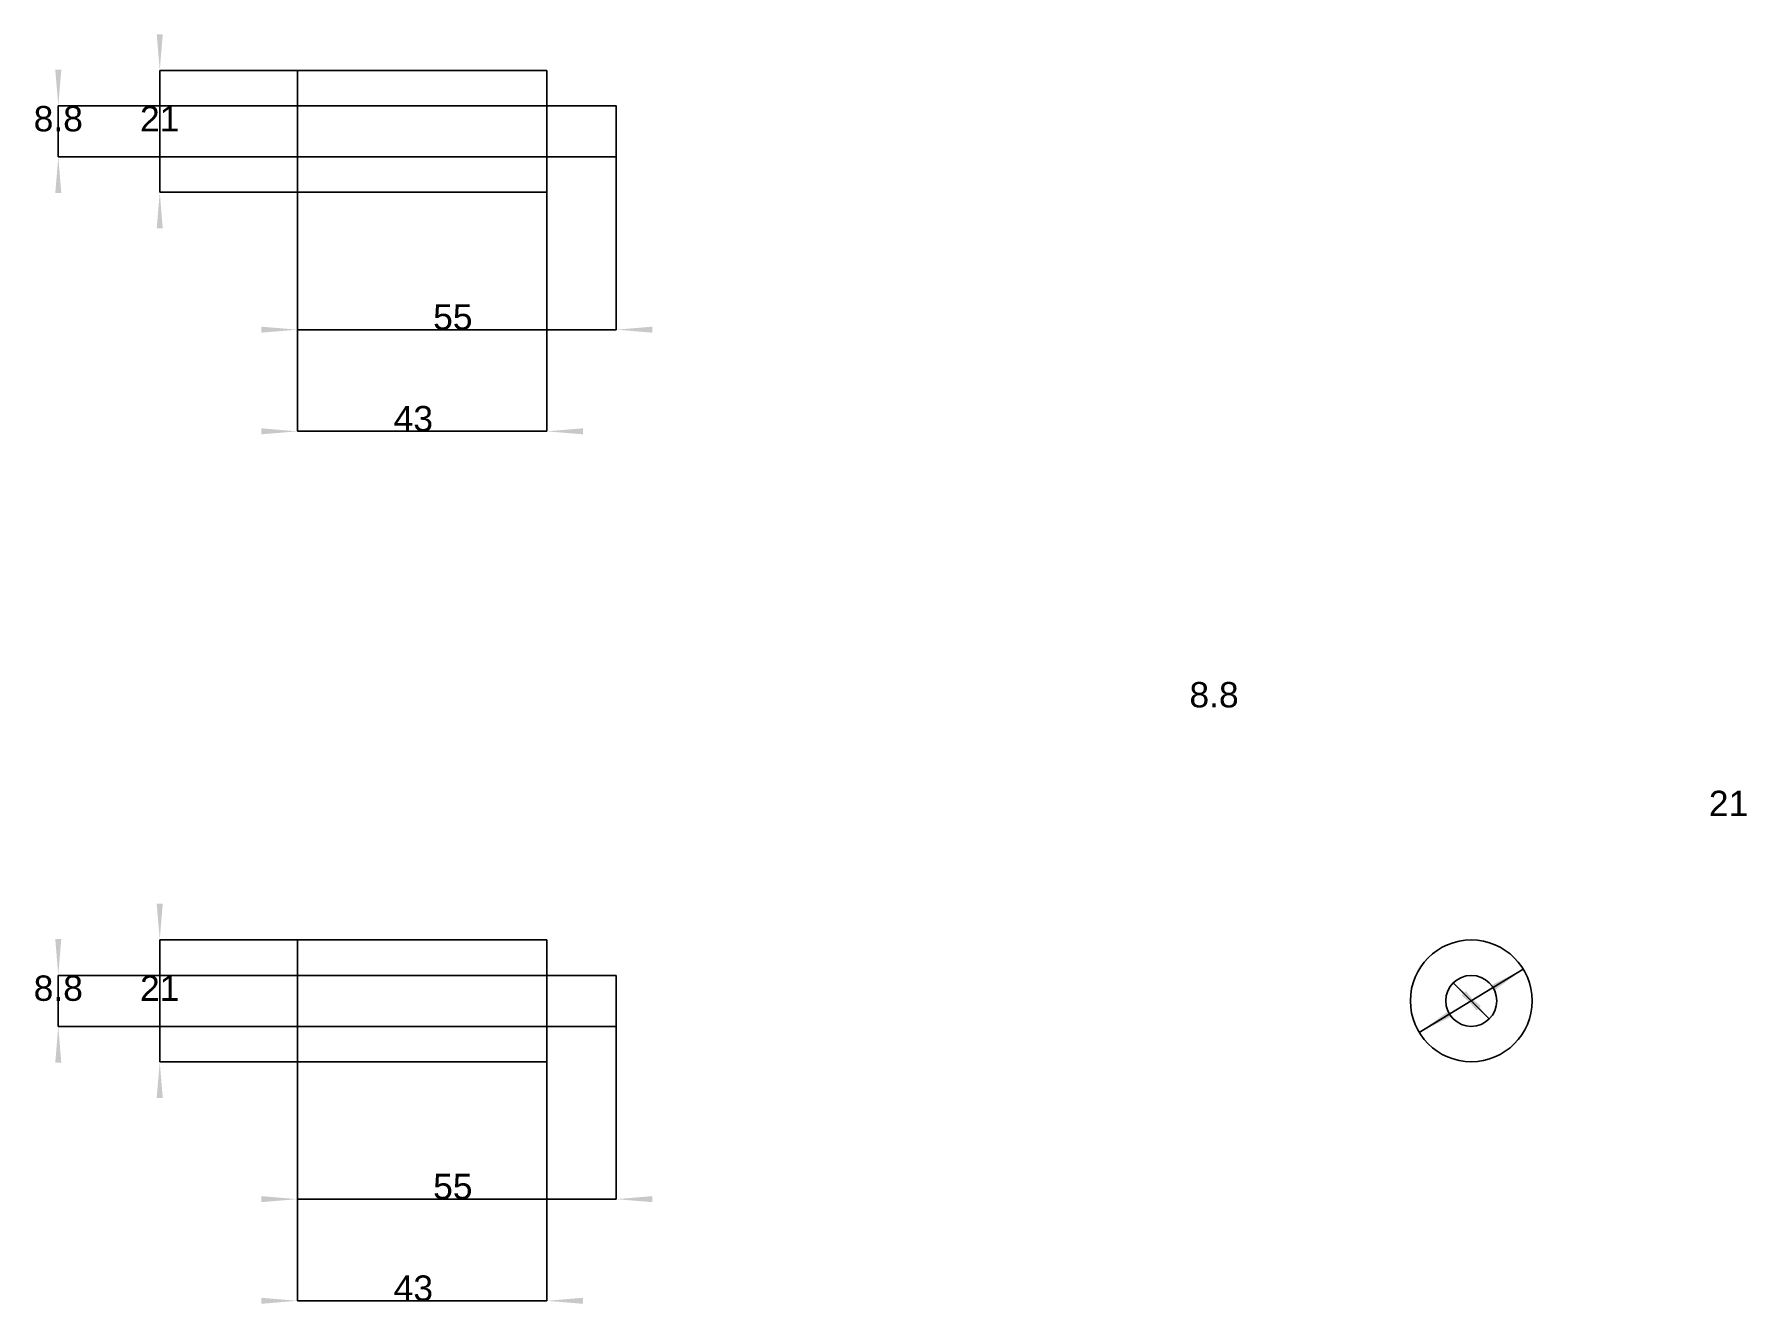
# Model space of a CAD drawing. Header units: millimetres. Extents: x 122 to 358, y 43 to 218.
import ezdxf
from ezdxf.enums import TextEntityAlignment as Align

# ---------------------------------------------------------------- set-up
doc = ezdxf.new("R2010")
doc.units = ezdxf.units.MM
doc.layers.get('0').update_dxf_attribs({"linetype": 'CONTINUOUS'})
for name, color, linetype in [('D', 7, 'CONTINUOUS'), ('D001', 7, 'CONTINUOUS'), ('D002', 7, 'CONTINUOUS'), ('D003', 7, 'CONTINUOUS'), ('D004', 7, 'CONTINUOUS'), ('D005', 7, 'CONTINUOUS'), ('D006', 7, 'CONTINUOUS'), ('D007', 7, 'CONTINUOUS'), ('D008', 7, 'CONTINUOUS'), ('D009', 7, 'CONTINUOUS'), ('Front', 7, 'CONTINUOUS'), ('Right', 7, 'CONTINUOUS'), ('Top', 7, 'CONTINUOUS')]:
    doc.layers.add(name, color=color, linetype=linetype)
doc.styles.get("Standard").update_dxf_attribs({"font": 'arial.ttf'})
doc.dimstyles.get("Standard").update_dxf_attribs({"dimscale": 0, "dimtxt": 2.5, "dimasz": 2.5, "dimexe": 1.25, "dimexo": 0.625, "dimtad": 1, "dimtxsty": 'STANDARD', "dimcen": 2.5, "dimazin": 3, "dimtfac": 1, "dimtmove": 0, "dimatfit": 3})

# ---------------------------------------------------------------- blocks, each defined once
blk = doc.blocks.new('*D')
at = {"color": 0}
for points in [[(153, 57.2138), (153, 58.0471), (158, 57.6305)], [(207, 57.2138), (207, 58.0471), (202, 57.6305)]]:
    blk.add_solid(points, dxfattribs=at)
at = {"layer": 'D'}
for p, q in [((202, 81.48), (202, 57.6305)), ((158, 76.6), (158, 57.6305)), ((158, 57.6305), (202, 57.6305))]:
    blk.add_line(p, q, dxfattribs=at)
blk.add_text('55', height=3.5, dxfattribs=at).set_placement((179.449, 57.6305), align=Align.CENTER)
blk = doc.blocks.new('*D001')
at = {"color": 0}
for points in [[(138.583, 98.4), (139.417, 98.4), (139, 93.4)], [(138.583, 71.6), (139.417, 71.6), (139, 76.6)]]:
    blk.add_solid(points, dxfattribs=at)
at = {"layer": 'D001'}
for p, q in [((158, 93.4), (139, 93.4)), ((139, 76.6), (139, 93.4)), ((158, 76.6), (139, 76.6))]:
    blk.add_line(p, q, dxfattribs=at)
blk.add_text('21', height=3.5, dxfattribs=at).set_placement((139, 85), align=Align.CENTER)
blk = doc.blocks.new('*D002')
at = {"color": 0}
for points in [[(153, 43.1833), (153, 44.0167), (158, 43.6)], [(197.4, 43.1833), (197.4, 44.0167), (192.4, 43.6)]]:
    blk.add_solid(points, dxfattribs=at)
at = {"layer": 'D002'}
for p, q in [((158, 76.6), (158, 43.6)), ((192.4, 76.6), (192.4, 43.6)), ((158, 43.6), (192.4, 43.6))]:
    blk.add_line(p, q, dxfattribs=at)
blk.add_text('43', height=3.5, dxfattribs=at).set_placement((174, 43.6), align=Align.CENTER)
blk = doc.blocks.new('*D003')
at = {"color": 0}
for points in [[(124.583, 93.52), (125.417, 93.52), (125, 88.52)], [(124.583, 76.48), (125.417, 76.48), (125, 81.48)]]:
    blk.add_solid(points, dxfattribs=at)
at = {"layer": 'D003'}
for p, q in [((202, 88.52), (125, 88.52)), ((125, 81.48), (125, 88.52)), ((202, 81.48), (125, 81.48))]:
    blk.add_line(p, q, dxfattribs=at)
blk.add_text('8.8', height=3.5, dxfattribs=at).set_placement((125, 85), align=Align.CENTER)
blk = doc.blocks.new('*D004')
at = {"color": 0}
for points in [[(153, 177.214), (153, 178.047), (158, 177.63)], [(207, 177.214), (207, 178.047), (202, 177.63)]]:
    blk.add_solid(points, dxfattribs=at)
at = {"layer": 'D004'}
for p, q in [((202, 201.48), (202, 177.63)), ((158, 196.6), (158, 177.63)), ((158, 177.63), (202, 177.63))]:
    blk.add_line(p, q, dxfattribs=at)
blk.add_text('55', height=3.5, dxfattribs=at).set_placement((179.449, 177.63), align=Align.CENTER)
blk = doc.blocks.new('*D005')
at = {"color": 0}
for points in [[(138.583, 218.4), (139.417, 218.4), (139, 213.4)], [(138.583, 191.6), (139.417, 191.6), (139, 196.6)]]:
    blk.add_solid(points, dxfattribs=at)
at = {"layer": 'D005'}
for p, q in [((158, 213.4), (139, 213.4)), ((139, 196.6), (139, 213.4)), ((158, 196.6), (139, 196.6))]:
    blk.add_line(p, q, dxfattribs=at)
blk.add_text('21', height=3.5, dxfattribs=at).set_placement((139, 205), align=Align.CENTER)
blk = doc.blocks.new('*D006')
at = {"color": 0}
for points in [[(153, 163.183), (153, 164.017), (158, 163.6)], [(197.4, 163.183), (197.4, 164.017), (192.4, 163.6)]]:
    blk.add_solid(points, dxfattribs=at)
at = {"layer": 'D006'}
for p, q in [((158, 196.6), (158, 163.6)), ((192.4, 196.6), (192.4, 163.6)), ((158, 163.6), (192.4, 163.6))]:
    blk.add_line(p, q, dxfattribs=at)
blk.add_text('43', height=3.5, dxfattribs=at).set_placement((174, 163.6), align=Align.CENTER)
blk = doc.blocks.new('*D007')
at = {"color": 0}
for points in [[(124.583, 213.52), (125.417, 213.52), (125, 208.52)], [(124.583, 196.48), (125.417, 196.48), (125, 201.48)]]:
    blk.add_solid(points, dxfattribs=at)
at = {"layer": 'D007'}
for p, q in [((202, 208.52), (125, 208.52)), ((125, 201.48), (125, 208.52)), ((202, 201.48), (125, 201.48))]:
    blk.add_line(p, q, dxfattribs=at)
blk.add_text('8.8', height=3.5, dxfattribs=at).set_placement((125, 205), align=Align.CENTER)
blk = doc.blocks.new('*D008')
at = {"color": 0}
for points in [[(323.123, 86.4076), (322.691, 87.12), (327.181, 89.3576)], [(317.309, 82.88), (316.877, 83.5924), (312.819, 80.6424)]]:
    blk.add_solid(points, dxfattribs=at)
at = {"layer": 'D008'}
blk.add_line((327.181, 89.3576), (312.819, 80.6424), dxfattribs=at)
blk.add_text('21', height=3.5, dxfattribs=at).set_placement((355.5, 110.5), align=Align.CENTER)
blk = doc.blocks.new('*D009')
at = {"color": 0}
for points in [[(321.339, 84.2443), (320.748, 83.6567), (317.518, 87.496)], [(319.252, 86.3433), (318.661, 85.7557), (322.482, 82.504)]]:
    blk.add_solid(points, dxfattribs=at)
at = {"layer": 'D009'}
blk.add_line((317.518, 87.496), (322.482, 82.504), dxfattribs=at)
blk.add_text('8.8', height=3.5, dxfattribs=at).set_placement((284.5, 125.5), align=Align.CENTER)

msp = doc.modelspace()

# ---------------------------------------------------------------- linework, layer by layer
at = {"layer": 'Front'}
for p, q in [((158, 93.4), (192.4, 93.4)), ((192.4, 88.52), (202, 88.52)), ((192.4, 81.48), (202, 81.48)), ((158, 76.6), (192.4, 76.6))]:
    msp.add_line(p, q, dxfattribs=at)
for points in [[(158, 93.4), (158, 93.189), (158, 92.568), (158, 91.567), (158, 90.237), (158, 88.645), (158, 86.869), (158, 85), (158, 83.131), (158, 81.355), (158, 79.763), (158, 78.433), (158, 77.432), (158, 76.811), (158, 76.6)], [(158, 76.6), (158, 76.811), (158, 77.432), (158, 78.433), (158, 79.763), (158, 81.355), (158, 83.131), (158, 85), (158, 86.869), (158, 88.645), (158, 90.237), (158, 91.567), (158, 92.568), (158, 93.189), (158, 93.4)], [(192.4, 93.4), (192.4, 93.189), (192.4, 92.568), (192.4, 91.567), (192.4, 90.237), (192.4, 88.645), (192.4, 86.869), (192.4, 85), (192.4, 83.131), (192.4, 81.355), (192.4, 79.763), (192.4, 78.433), (192.4, 77.432), (192.4, 76.811), (192.4, 76.6)], [(192.4, 76.6), (192.4, 76.811), (192.4, 77.432), (192.4, 78.433), (192.4, 79.763), (192.4, 81.355), (192.4, 83.131), (192.4, 85), (192.4, 86.869), (192.4, 88.645), (192.4, 90.237), (192.4, 91.567), (192.4, 92.568), (192.4, 93.189), (192.4, 93.4)], [(192.4, 88.52), (192.4, 88.432), (192.4, 88.171), (192.4, 87.752), (192.4, 87.195), (192.4, 86.527), (192.4, 85.783), (192.4, 85), (192.4, 84.217), (192.4, 83.473), (192.4, 82.805), (192.4, 82.248), (192.4, 81.829), (192.4, 81.568), (192.4, 81.48)], [(192.4, 81.48), (192.4, 81.568), (192.4, 81.829), (192.4, 82.248), (192.4, 82.805), (192.4, 83.473), (192.4, 84.217), (192.4, 85), (192.4, 85.783), (192.4, 86.527), (192.4, 87.195), (192.4, 87.752), (192.4, 88.171), (192.4, 88.432), (192.4, 88.52)], [(202, 88.52), (202, 88.432), (202, 88.171), (202, 87.752), (202, 87.195), (202, 86.527), (202, 85.783), (202, 85), (202, 84.217), (202, 83.473), (202, 82.805), (202, 82.248), (202, 81.829), (202, 81.568), (202, 81.48)], [(202, 81.48), (202, 81.568), (202, 81.829), (202, 82.248), (202, 82.805), (202, 83.473), (202, 84.217), (202, 85), (202, 85.783), (202, 86.527), (202, 87.195), (202, 87.752), (202, 88.171), (202, 88.432), (202, 88.52)]]:
    msp.add_open_spline(points, degree=1, dxfattribs=at)
at = {"layer": 'Right'}
for radius in [8.4, 8.4, 3.52, 3.52]:
    msp.add_circle((320, 85), radius, dxfattribs=at)
at = {"layer": 'Top'}
for p, q in [((158, 213.4), (192.4, 213.4)), ((192.4, 208.52), (202, 208.52)), ((192.4, 201.48), (202, 201.48)), ((158, 196.6), (192.4, 196.6))]:
    msp.add_line(p, q, dxfattribs=at)
for points in [[(158, 213.4), (158, 213.347), (158, 213.189), (158, 212.929), (158, 212.568), (158, 212.112), (158, 211.567), (158, 210.94), (158, 210.237), (158, 209.469), (158, 208.645), (158, 207.774), (158, 206.869), (158, 205.941), (158, 205)], [(158, 196.6), (158, 196.811), (158, 197.432), (158, 198.433), (158, 199.763), (158, 201.355), (158, 203.131), (158, 205), (158, 206.869), (158, 208.645), (158, 210.237), (158, 211.567), (158, 212.568), (158, 213.189), (158, 213.4)], [(192.4, 213.4), (192.4, 213.347), (192.4, 213.189), (192.4, 212.929), (192.4, 212.568), (192.4, 212.112), (192.4, 211.567), (192.4, 210.94), (192.4, 210.237), (192.4, 209.469), (192.4, 208.645), (192.4, 207.774), (192.4, 206.869), (192.4, 205.941), (192.4, 205)], [(192.4, 196.6), (192.4, 196.811), (192.4, 197.432), (192.4, 198.433), (192.4, 199.763), (192.4, 201.355), (192.4, 203.131), (192.4, 205), (192.4, 206.869), (192.4, 208.645), (192.4, 210.237), (192.4, 211.567), (192.4, 212.568), (192.4, 213.189), (192.4, 213.4)], [(192.4, 201.48), (192.4, 201.568), (192.4, 201.829), (192.4, 202.248), (192.4, 202.805), (192.4, 203.473), (192.4, 204.217), (192.4, 205), (192.4, 205.783), (192.4, 206.527), (192.4, 207.195), (192.4, 207.752), (192.4, 208.171), (192.4, 208.432), (192.4, 208.52)], [(202, 201.48), (202, 201.568), (202, 201.829), (202, 202.248), (202, 202.805), (202, 203.473), (202, 204.217), (202, 205), (202, 205.783), (202, 206.527), (202, 207.195), (202, 207.752), (202, 208.171), (202, 208.432), (202, 208.52)], [(158, 205), (158, 204.059), (158, 203.131), (158, 202.226), (158, 201.355), (158, 200.531), (158, 199.763), (158, 199.06), (158, 198.433), (158, 197.888), (158, 197.432), (158, 197.071), (158, 196.811), (158, 196.653), (158, 196.6)], [(192.4, 205), (192.4, 204.059), (192.4, 203.131), (192.4, 202.226), (192.4, 201.355), (192.4, 200.531), (192.4, 199.763), (192.4, 199.06), (192.4, 198.433), (192.4, 197.888), (192.4, 197.432), (192.4, 197.071), (192.4, 196.811), (192.4, 196.653), (192.4, 196.6)], [(192.4, 205), (192.4, 204.606), (192.4, 204.217), (192.4, 203.837), (192.4, 203.473), (192.4, 203.127), (192.4, 202.805), (192.4, 202.511), (192.4, 202.248), (192.4, 202.02), (192.4, 201.829), (192.4, 201.678), (192.4, 201.568), (192.4, 201.502), (192.4, 201.48)], [(202, 205), (202, 204.606), (202, 204.217), (202, 203.837), (202, 203.473), (202, 203.127), (202, 202.805), (202, 202.511), (202, 202.248), (202, 202.02), (202, 201.829), (202, 201.678), (202, 201.568), (202, 201.502), (202, 201.48)]]:
    msp.add_open_spline(points, degree=1, dxfattribs=at)
for points in [[(192.4, 208.52), (192.4, 208.509), (192.4, 208.498), (192.4, 208.465), (192.4, 208.432), (192.4, 208.377), (192.4, 208.322), (192.4, 208.247), (192.4, 208.171), (192.4, 208.076), (192.4, 207.98), (192.4, 207.866), (192.4, 207.752), (192.4, 207.621), (192.4, 207.489), (192.4, 207.342), (192.4, 207.195), (192.4, 207.034), (192.4, 206.873), (192.4, 206.7), (192.4, 206.527), (192.4, 206.345), (192.4, 206.163), (192.4, 205.973), (192.4, 205.783), (192.4, 205.396), (192.4, 205)], [(202, 208.52), (202, 208.509), (202, 208.498), (202, 208.465), (202, 208.432), (202, 208.377), (202, 208.322), (202, 208.247), (202, 208.171), (202, 208.076), (202, 207.98), (202, 207.866), (202, 207.752), (202, 207.621), (202, 207.489), (202, 207.342), (202, 207.195), (202, 207.034), (202, 206.873), (202, 206.7), (202, 206.527), (202, 206.345), (202, 206.163), (202, 205.973), (202, 205.783), (202, 205.396), (202, 205)]]:
    msp.add_open_spline(points, degree=2, knots=[4.712389, 4.712389, 4.712389, 4.8245887, 4.8245887, 4.9367885, 4.9367885, 5.0489882, 5.0489882, 5.1611879, 5.1611879, 5.2733877, 5.2733877, 5.3855874, 5.3855874, 5.4977871, 5.4977871, 5.6099869, 5.6099869, 5.7221866, 5.7221866, 5.8343864, 5.8343864, 5.9465861, 5.9465861, 6.0587858, 6.0587858, 6.2831853, 6.2831853, 6.2831853], dxfattribs=at)

# ---------------------------------------------------------------- dimensions: what is measured, and where the dimension line sits
at = {"layer": 'D'}
dim = msp.add_linear_dim(base=(179.449, 57.63), p1=(158, 76.6), p2=(202, 81.48), text='55', dimstyle='STANDARD', dxfattribs=at)
dim.commit()
dim.dimension.update_dxf_attribs({"geometry": '*D', "text_midpoint": (180, 62.6)})
at = {"layer": 'D001'}
dim = msp.add_linear_dim(base=(139, 85), p1=(158, 76.6), p2=(158, 93.4), angle=90, text='21', dimstyle='STANDARD', dxfattribs=at)
dim.commit()
dim.dimension.update_dxf_attribs({"geometry": '*D001', "text_midpoint": (144, 85)})
at = {"layer": 'D002'}
dim = msp.add_linear_dim(base=(174, 43.6), p1=(158, 76.6), p2=(192.4, 76.6), text='43', dimstyle='STANDARD', dxfattribs=at)
dim.commit()
dim.dimension.update_dxf_attribs({"geometry": '*D002', "text_midpoint": (174, 48.6)})
at = {"layer": 'D003'}
dim = msp.add_linear_dim(base=(125, 85), p1=(202, 81.48), p2=(202, 88.52), angle=90, text='8.8', dimstyle='STANDARD', dxfattribs=at)
dim.commit()
dim.dimension.update_dxf_attribs({"geometry": '*D003', "text_midpoint": (130, 85)})
at = {"layer": 'D004'}
dim = msp.add_linear_dim(base=(179.449, 177.63), p1=(158, 196.6), p2=(202, 201.48), text='55', dimstyle='STANDARD', dxfattribs=at)
dim.commit()
dim.dimension.update_dxf_attribs({"geometry": '*D004', "text_midpoint": (180, 182.6)})
at = {"layer": 'D005'}
dim = msp.add_linear_dim(base=(139, 205), p1=(158, 196.6), p2=(158, 213.4), angle=90, text='21', dimstyle='STANDARD', dxfattribs=at)
dim.commit()
dim.dimension.update_dxf_attribs({"geometry": '*D005', "text_midpoint": (144, 205)})
at = {"layer": 'D006'}
dim = msp.add_linear_dim(base=(174, 163.6), p1=(158, 196.6), p2=(192.4, 196.6), text='43', dimstyle='STANDARD', dxfattribs=at)
dim.commit()
dim.dimension.update_dxf_attribs({"geometry": '*D006', "text_midpoint": (174, 168.6)})
at = {"layer": 'D007'}
dim = msp.add_linear_dim(base=(125, 205), p1=(202, 201.48), p2=(202, 208.52), angle=90, text='8.8', dimstyle='STANDARD', dxfattribs=at)
dim.commit()
dim.dimension.update_dxf_attribs({"geometry": '*D007', "text_midpoint": (130, 205)})
at = {"layer": 'D008'}
dim = msp.add_diameter_dim_2p(p1=(327.181, 89.358), p2=(312.819, 80.642), text='21', dimstyle='STANDARD', dxfattribs=at)
dim.commit()
dim.dimension.update_dxf_attribs({"geometry": '*D008', "text_midpoint": (355.5, 110.5)})
at = {"layer": 'D009'}
dim = msp.add_diameter_dim_2p(p1=(317.518, 87.496), p2=(322.482, 82.504), text='8.8', dimstyle='STANDARD', dxfattribs=at)
dim.commit()
dim.dimension.update_dxf_attribs({"geometry": '*D009', "text_midpoint": (284.5, 125.5)})

doc.saveas('drawing.dxf')
